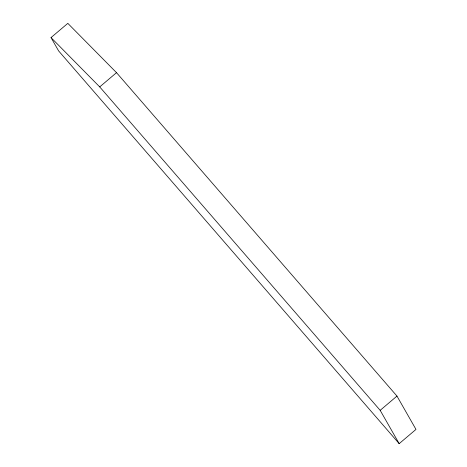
<?xml version="1.0" encoding="UTF-8"?>
<svg xmlns="http://www.w3.org/2000/svg" width="467" height="467" viewBox="0 0 467 467"><rect width="100%" height="100%" fill="white"/><g stroke="black" fill="none" stroke-linecap="round" stroke-linejoin="round"><path stroke-width="0.7" d="M51.02 37.588L67.82 23.35L116.516 72.665L396.973 396.092L415.98 429.412L399.18 443.65L58.62 50.915L51.02 37.588L99.716 86.903L380.173 410.33L399.18 443.65M99.716 86.903L116.516 72.665M380.173 410.33L396.973 396.092"/></g></svg>
